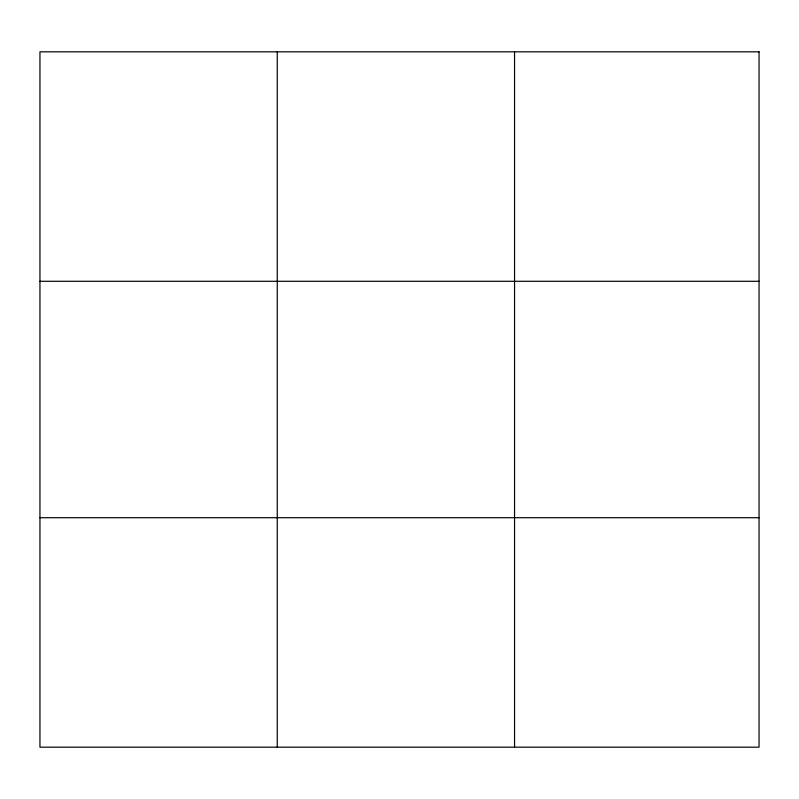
<?xml version="1.0" encoding="UTF-8"?>
<svg xmlns="http://www.w3.org/2000/svg" width="799" height="799" viewBox="0 0 799 799"><rect width="100%" height="100%" fill="white"/><g stroke="black" fill="none" stroke-linecap="round" stroke-linejoin="round"><path stroke-width="1.2" d="M277.253 51.825L277.253 747.175M514.556 51.825L514.556 747.175M39.95 281.288L759.05 281.288M39.95 517.712L759.05 517.712M759.05 51.825L759.05 747.175L39.95 747.175L39.95 51.825L759.05 51.825"/></g></svg>
